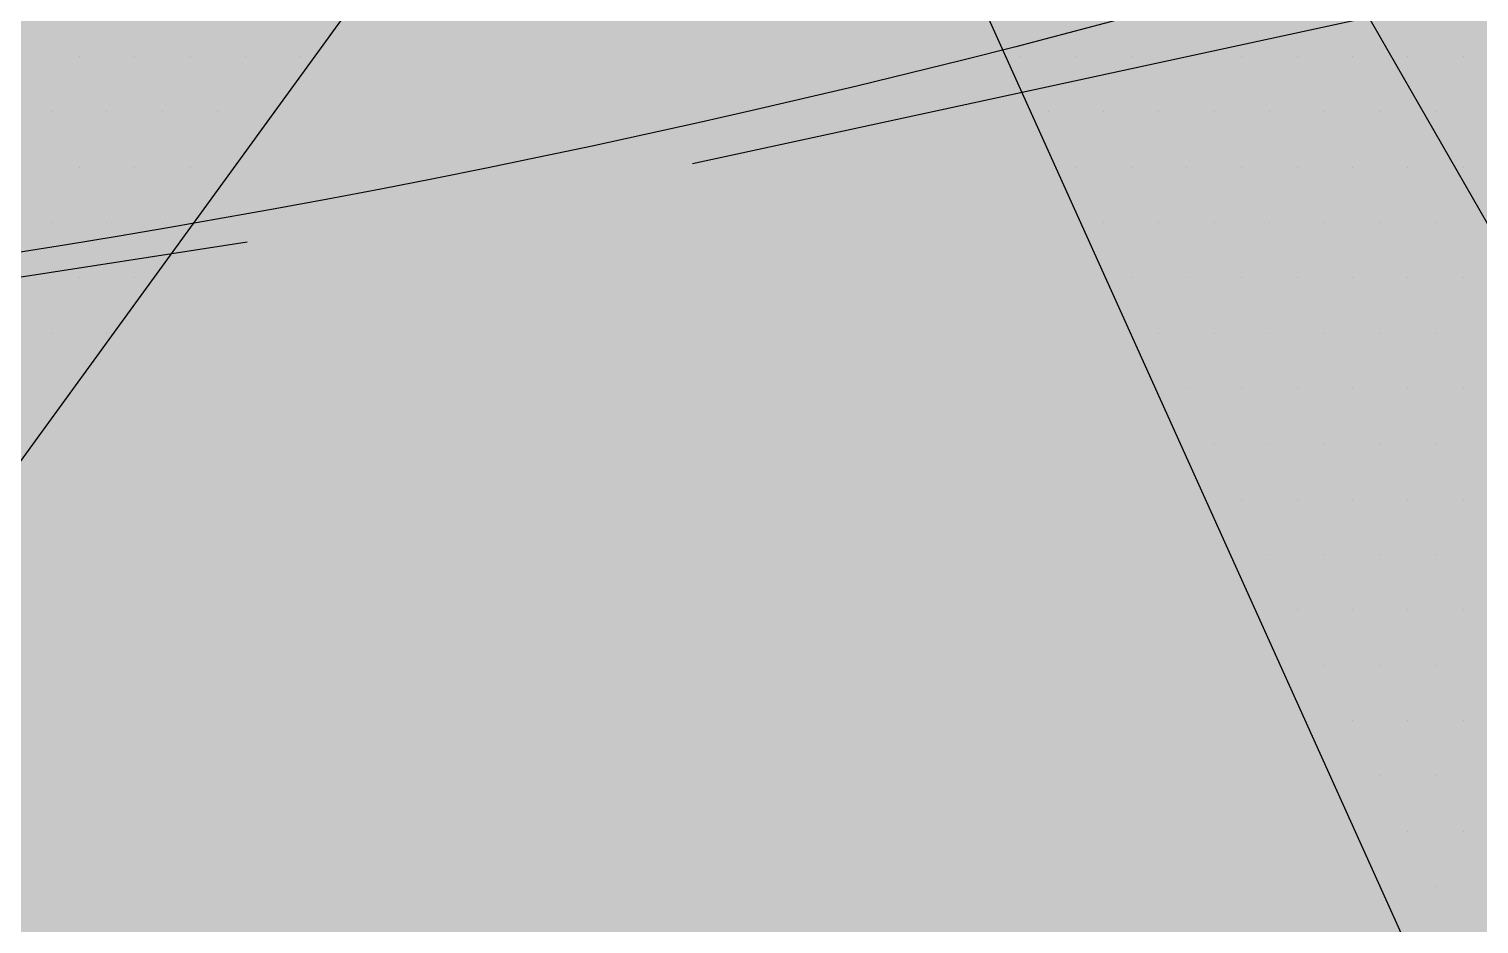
# Paper-space layout 'Layout1' of a CAD drawing. Extents: x -43 to 2298, y -18 to 768.
# Drawn here: x 738.552 to 739.993, y 374.852 to 375.742 of the extents above; entities that cross this region are included whole.
import ezdxf

# ---------------------------------------------------------------- set-up
doc = ezdxf.new("R2010")
doc.units = 0
doc.header["$LTSCALE"] = 2
doc.linetypes.add('CACHEX2', pattern=[0.75, 0.5, -0.25])
doc.layers.add('CARTOUCHE', color=7, linetype='Continuous')
doc.layers.add('LOGO', color=7, linetype='Continuous')

# ---------------------------------------------------------------- blocks, each defined once
blk = doc.blocks.new('A$C715108E3')
at = {"layer": 'LOGO', "color": 131}
for p, q in [((-5.0665, -23.5138), (-5.0665, -23.5138)), ((-4.9745, -23.5138), (-4.9745, -23.5138)), ((-4.8829, -23.5138), (-4.8829, -23.5138)), ((-4.7914, -23.5138), (-4.7914, -23.5138)), ((-4.6994, -23.5138), (-4.6994, -23.5138)), ((-3.5314, -23.5138), (-3.5314, -23.5138)), ((-3.5069, -23.5138), (-3.5069, -23.5138)), ((-3.415, -23.5138), (-3.415, -23.5138)), ((-3.3236, -23.5138), (-3.3236, -23.5138)), ((-3.2318, -23.5138), (-3.2318, -23.5138)), ((-3.1399, -23.5138), (-3.1399, -23.5138)), ((-3.0485, -23.5138), (-3.0485, -23.5138)), ((-2.9566, -23.5138), (-2.9566, -23.5138)), ((-2.8648, -23.5138), (-2.8648, -23.5138)), ((-2.7733, -23.5138), (-2.7733, -23.5138)), ((-5.1123, -23.6054), (-5.1123, -23.6054)), ((-5.0208, -23.6054), (-5.0208, -23.6054)), ((-4.929, -23.6054), (-4.929, -23.6054)), ((-4.8369, -23.6054), (-4.8369, -23.6054)), ((-4.7449, -23.6054), (-4.7449, -23.6054)), ((-3.49, -23.6054), (-3.49, -23.6054)), ((-3.4611, -23.6054), (-3.4611, -23.6054)), ((-3.3693, -23.6054), (-3.3693, -23.6054)), ((-3.2775, -23.6054), (-3.2775, -23.6054)), ((-3.186, -23.6054), (-3.186, -23.6054)), ((-3.0942, -23.6054), (-3.0942, -23.6054)), ((-3.0024, -23.6054), (-3.0024, -23.6054)), ((-2.9109, -23.6054), (-2.9109, -23.6054)), ((-2.8191, -23.6054), (-2.8191, -23.6054)), ((-5.0665, -23.6976), (-5.0665, -23.6976)), ((-4.9745, -23.6976), (-4.9745, -23.6976)), ((-4.8829, -23.6976), (-4.8829, -23.6976)), ((-3.4488, -23.6976), (-3.4488, -23.6976)), ((-3.415, -23.6976), (-3.415, -23.6976)), ((-3.3236, -23.6976), (-3.3236, -23.6976)), ((-3.2318, -23.6976), (-3.2318, -23.6976)), ((-3.1399, -23.6976), (-3.1399, -23.6976)), ((-3.0485, -23.6976), (-3.0485, -23.6976)), ((-2.9566, -23.6976), (-2.9566, -23.6976)), ((-2.8648, -23.6976), (-2.8648, -23.6976)), ((-2.7733, -23.6976), (-2.7733, -23.6976)), ((-5.1123, -23.7891), (-5.1123, -23.7891)), ((-5.0208, -23.7891), (-5.0208, -23.7891)), ((-4.929, -23.7891), (-4.929, -23.7891)), ((-3.4072, -23.7891), (-3.4072, -23.7891)), ((-3.3693, -23.7891), (-3.3693, -23.7891)), ((-3.2775, -23.7891), (-3.2775, -23.7891)), ((-3.186, -23.7891), (-3.186, -23.7891)), ((-3.0942, -23.7891), (-3.0942, -23.7891)), ((-3.0024, -23.7891), (-3.0024, -23.7891)), ((-2.9109, -23.7891), (-2.9109, -23.7891)), ((-2.8191, -23.7891), (-2.8191, -23.7891)), ((-5.0665, -23.8804), (-5.0665, -23.8804)), ((-4.9745, -23.8804), (-4.9745, -23.8804)), ((-3.3654, -23.8804), (-3.3654, -23.8804)), ((-3.3236, -23.8804), (-3.3236, -23.8804)), ((-3.2318, -23.8804), (-3.2318, -23.8804)), ((-3.1399, -23.8804), (-3.1399, -23.8804)), ((-3.0485, -23.8804), (-3.0485, -23.8804)), ((-2.9566, -23.8804), (-2.9566, -23.8804)), ((-2.8648, -23.8804), (-2.8648, -23.8804)), ((-2.7733, -23.8804), (-2.7733, -23.8804)), ((-5.1123, -23.973), (-5.1123, -23.973)), ((-5.0208, -23.973), (-5.0208, -23.973)), ((-3.3243, -23.973), (-3.3243, -23.973)), ((-3.2775, -23.973), (-3.2775, -23.973)), ((-3.186, -23.973), (-3.186, -23.973)), ((-3.0942, -23.973), (-3.0942, -23.973)), ((-3.0024, -23.973), (-3.0024, -23.973)), ((-2.9109, -23.973), (-2.9109, -23.973)), ((-2.8191, -23.973), (-2.8191, -23.973)), ((-3.2827, -24.0642), (-3.2827, -24.0642)), ((-3.2318, -24.0642), (-3.2318, -24.0642)), ((-3.1399, -24.0642), (-3.1399, -24.0642)), ((-3.0485, -24.0642), (-3.0485, -24.0642)), ((-2.9566, -24.0642), (-2.9566, -24.0642)), ((-2.8648, -24.0642), (-2.8648, -24.0642)), ((-2.7733, -24.0642), (-2.7733, -24.0642)), ((-3.2415, -24.1555), (-3.2415, -24.1555)), ((-3.186, -24.1555), (-3.186, -24.1555)), ((-3.0942, -24.1555), (-3.0942, -24.1555)), ((-3.0024, -24.1555), (-3.0024, -24.1555)), ((-2.9109, -24.1555), (-2.9109, -24.1555)), ((-2.8191, -24.1555), (-2.8191, -24.1555)), ((-3.2003, -24.2481), (-3.2003, -24.2481)), ((-3.1399, -24.2481), (-3.1399, -24.2481)), ((-3.0485, -24.2481), (-3.0485, -24.2481)), ((-2.9566, -24.2481), (-2.9566, -24.2481)), ((-2.8648, -24.2481), (-2.8648, -24.2481)), ((-2.7733, -24.2481), (-2.7733, -24.2481)), ((-3.1587, -24.3394), (-3.1587, -24.3394)), ((-3.0942, -24.3394), (-3.0942, -24.3394)), ((-3.0024, -24.3394), (-3.0024, -24.3394)), ((-2.9109, -24.3394), (-2.9109, -24.3394)), ((-2.8191, -24.3394), (-2.8191, -24.3394)), ((-3.1176, -24.4306), (-3.1176, -24.4306)), ((-3.0485, -24.4306), (-3.0485, -24.4306)), ((-2.9566, -24.4306), (-2.9566, -24.4306)), ((-2.8648, -24.4306), (-2.8648, -24.4306)), ((-2.7733, -24.4306), (-2.7733, -24.4306)), ((-3.0762, -24.5232), (-3.0762, -24.5232)), ((-3.0024, -24.5232), (-3.0024, -24.5232)), ((-2.9109, -24.5232), (-2.9109, -24.5232)), ((-2.8191, -24.5232), (-2.8191, -24.5232)), ((-3.035, -24.6147), (-3.035, -24.6147)), ((-2.9566, -24.6147), (-2.9566, -24.6147)), ((-2.8648, -24.6147), (-2.8648, -24.6147)), ((-2.7733, -24.6147), (-2.7733, -24.6147)), ((-2.9937, -24.7059), (-2.9937, -24.7059)), ((-2.9109, -24.7059), (-2.9109, -24.7059)), ((-2.8191, -24.7059), (-2.8191, -24.7059)), ((-2.9521, -24.7985), (-2.9521, -24.7985)), ((-2.8648, -24.7985), (-2.8648, -24.7985)), ((-2.7733, -24.7985), (-2.7733, -24.7985)), ((-2.9109, -24.8898), (-2.9109, -24.8898)), ((-2.8191, -24.8898), (-2.8191, -24.8898))]:
    blk.add_line(p, q, dxfattribs=at)
blk.add_lwpolyline([(-5.0186, -17.1537), (-4.9784, -19.1278), (-5.3896, -19.2331), (-4.7123, -20.7884), (-8.4641, -25.8566), (-8.5996, -26.1134), (-8.0987, -26.1134), (-7.2053, -26.0731), (-6.6093, -26.0457), (-6.203, -25.613), (-3.9696, -22.5417), (-2.7917, -25.1531), (-2.6026, -25.1257), (-1.9525, -24.8418), (-1.3029, -24.5438), (-2.3854, -21.8923), (1.9656, -22.2806), (2.6017, -21.6183), (3.2786, -20.7927), (-3.3817, -20.0761), (-4.3053, -16.8895)], dxfattribs=at)
blk = doc.blocks.new('A$C581E6685')
at = {"layer": 'LOGO'}
blk.add_hatch(color=142, dxfattribs=at).paths.add_polyline_path([(-45.3965, 37.4846), (-39.5666, 28.8703), (-39.344, 28.5414), (-39.8519, 24.2064), (-36.9477, 25.4853), (-26.3566, 30.2032), (-36.1863, 24.0789), (-38.2746, 22.2236), (-38.1337, 21.2132), (-33.6363, 11.1845), (-39.5393, 21.4709), (-40.6525, 23.2405), (-42.0615, 23.3525), (-53.1072, 18.3767), (-43.3972, 24.4856), (-40.4756, 26.2259), (-40.684, 26.8894)])
at = {"layer": 'LOGO', "color": 142}
blk.add_lwpolyline([(-45.3965, 37.4846), (-39.3434, 28.5414), (-39.8519, 24.2064), (-36.9477, 25.4853), (-26.3566, 30.2032), (-36.1857, 24.0789), (-38.2739, 22.2236), (-38.1337, 21.2132), (-33.6358, 11.1845), (-39.5393, 21.4709), (-40.6518, 23.2405), (-42.0615, 23.3525), (-53.1072, 18.3767), (-43.3964, 24.4856), (-40.4756, 26.2259), (-40.6836, 26.8894)], close=True, dxfattribs=at)
at = {"layer": 'LOGO', "color": 32, "linetype": 'CACHEX2', "ltscale": 1.5}
blk.add_ellipse((-38.0538, 23.8138), major_axis=(-19.0311, -3.534), ratio=0.590567, dxfattribs=at)
at = {"layer": 'LOGO', "color": 32}
blk.add_ellipse((-37.6144, 23.8499), major_axis=(-13.5768, -4.2839), ratio=0.791971, dxfattribs=at)
at = {"layer": 'CARTOUCHE'}
blk.add_blockref('A$C715108E3', (-31.6739, 36.3189), dxfattribs=at)
blk = doc.blocks.new('miniLogo')
at = {"layer": 'CARTOUCHE', "true_color": 0xffffff}
h = blk.add_hatch(color=7, dxfattribs=at)
h.dxf.hatch_style = 1
edge = h.paths.add_edge_path()
edge.add_spline(control_points=[(960.7415, 27.4251), (960.7415, 16.5339), (960.7415, 5.6427), (960.7415, 1.8027), (964.5815, 1.8027), (1010.1208, 1.8027), (1055.66, 1.8027), (1059.5, 1.8027), (1059.5, 5.6427), (1059.5, 16.5339), (1059.5, 27.4251), (1059.5, 31.2651), (1055.66, 31.2651), (1010.1208, 31.2651), (964.5815, 31.2651), (960.7415, 31.2651), (960.7415, 27.4251)], knot_values=[0, 0, 0, 1, 1, 2.570796, 2.570796, 3.570796, 3.570796, 5.141593, 5.141593, 6.141593, 6.141593, 7.712389, 7.712389, 8.712389, 8.712389, 10.283185, 10.283185, 10.283185], weights=[1, 1, 1, 0.707107, 1, 1, 1, 0.707107, 1, 1, 1, 0.707107, 1, 1, 1, 0.707107, 1], degree=2, periodic=0)
at = {"layer": 'CARTOUCHE'}
blk.add_rational_spline([(960.7415, 27.4251), (960.7415, 16.5339), (960.7415, 5.6427), (960.7415, 1.8027), (964.5815, 1.8027), (1010.1208, 1.8027), (1055.66, 1.8027), (1059.5, 1.8027), (1059.5, 5.6427), (1059.5, 16.5339), (1059.5, 27.4251), (1059.5, 31.2651), (1055.66, 31.2651), (1010.1208, 31.2651), (964.5815, 31.2651), (960.7415, 31.2651), (960.7415, 27.4251)], [1, 1, 1, 0.707106781187, 1, 1, 1, 0.707106781187, 1, 1, 1, 0.707106781187, 1, 1, 1, 0.707106781187, 1], degree=2, knots=[0, 0, 0, 1, 1, 2.570796, 2.570796, 3.570796, 3.570796, 5.141593, 5.141593, 6.141593, 6.141593, 7.712389, 7.712389, 8.712389, 8.712389, 10.283185, 10.283185, 10.283185], dxfattribs=at)
at = {"layer": 'CARTOUCHE', "xscale": 0.6, "yscale": 0.6, "zscale": 0.6}
blk.add_blockref('A$C581E6685', (998.0122, 3.1833), dxfattribs=at)

psp = doc.layouts.get("Layout1")

# ---------------------------------------------------------------- block references
at = {"layer": 'CARTOUCHE'}
psp.add_blockref('miniLogo', (-237.3663, 364.8484), dxfattribs=at)

doc.saveas('drawing.dxf')
